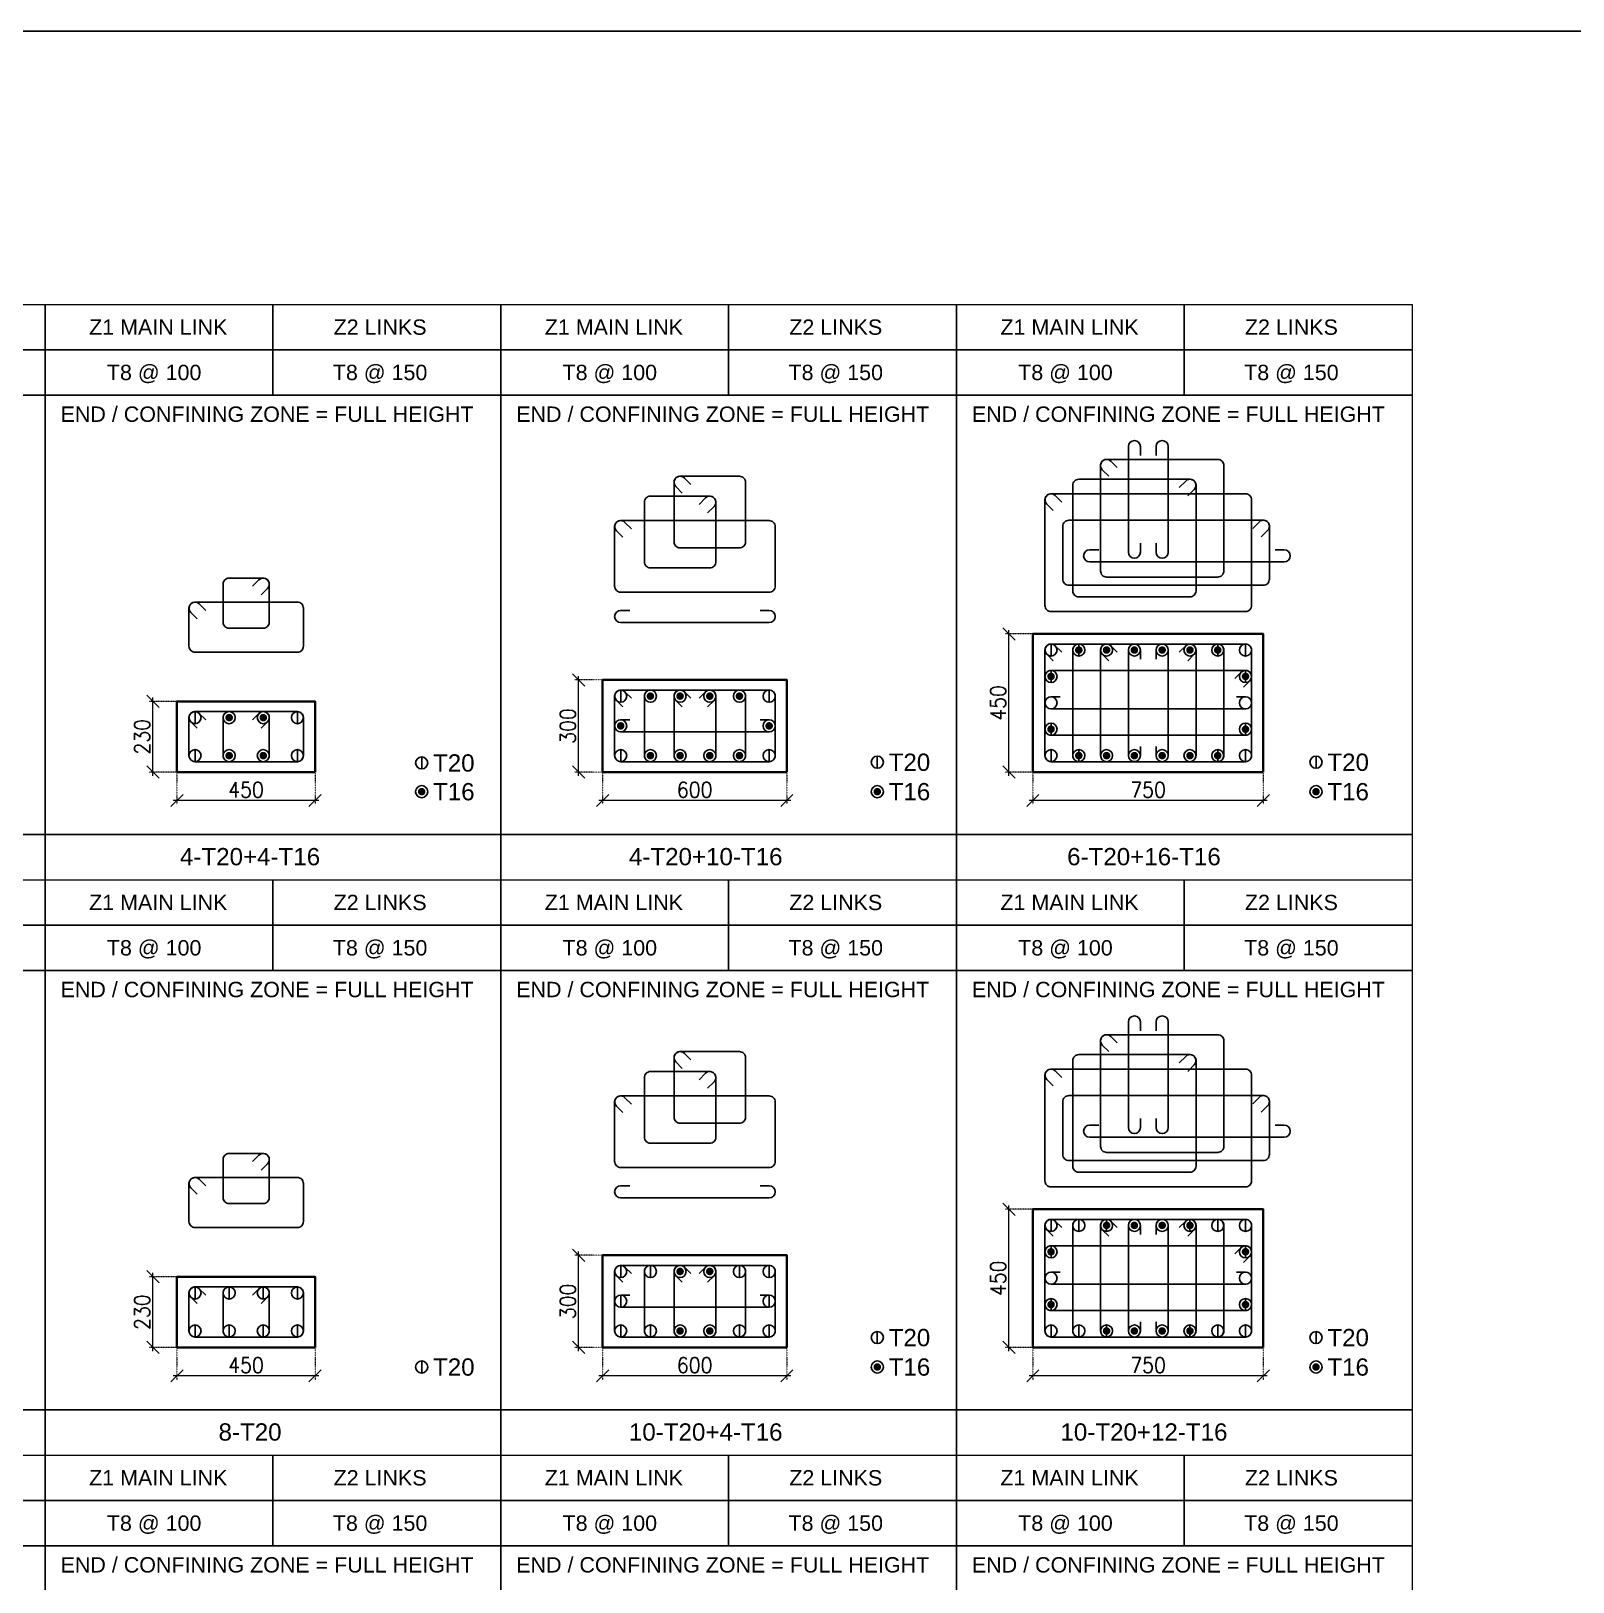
# Model space of a CAD drawing. Header units: millimetres. Extents: x 149548 to 2112824, y -1657616 to -1354760.
# Drawn here: x 2060988 to 2081065, y -1597710 to -1577511 of the extents above; entities that cross this region are included whole.
import ezdxf
from ezdxf.enums import TextEntityAlignment as Align

# ---------------------------------------------------------------- set-up
doc = ezdxf.new("R2010")
doc.units = ezdxf.units.MM
doc.header["$MEASUREMENT"] = 0
doc.header["$PDMODE"] = 98
doc.linetypes.add('DOT', pattern=[0.25, 0, -0.25])
for name, color, linetype in [('Columns', 90, 'Continuous'), ('s_hatch_25', 13, 'Continuous'), ('s_hatch_50', 43, 'Continuous'), ('s_rebar_link', 225, 'Continuous'), ('s_rebar_linkexp', 155, 'Continuous'), ('TEXT', 43, 'Continuous')]:
    doc.layers.add(name, color=color, linetype=linetype)
doc.layers.add('s-dm', color=171, linetype='Continuous', lineweight=15)
doc.layers.add('s_text', color=20, linetype='Continuous', lineweight=9)
doc.styles.add('ARIAL', font='arial.ttf')
doc.styles.add('RS', font='romans.shx', dxfattribs={"width": 0.9})
doc.dimstyles.new('Maheboob', dxfattribs={"dimtxt": 100, "dimasz": 100, "dimexe": 0, "dimexo": 0, "dimgap": 50, "dimtad": 1, "dimdec": 0, "dimdsep": 46, "dimtxsty": 'RS', "dimblk": 'ME', "dimcen": 225, "dimdle": 25, "dimclrd": 256, "dimclre": 256, "dimclrt": 7, "dimadec": 1, "dimazin": 1, "dimtfac": 1, "dimtdec": 0, "dimtmove": 0, "dimatfit": 0, "dimldrblk": 'ME', "dimfxl": 1, "dimlwd": -1, "dimlwe": -1, "dimarcsym": 0})

# ---------------------------------------------------------------- blocks, each defined once
blk = doc.blocks.new('_Oblique')
at = {"color": 0, "linetype": 'ByBlock', "lineweight": -2}
blk.add_line((-0.5, -0.5), (0.5, 0.5), dxfattribs=at)
blk = doc.blocks.new('*D1205')
at = {"layer": 'Defpoints', "color": 0}
for p in [(2062575, -1593735), (2062887, -1593735), (2062887, -1594655)]:
    blk.add_point(p, dxfattribs=at)
at = {"layer": 's-dm'}
blk.add_line((2062575, -1594705), (2062575, -1593685), dxfattribs=at)
at = {"layer": 's-dm', "linetype": 'DOT'}
for p, q in [((2062887, -1593735), (2062525, -1593735)), ((2062887, -1594655), (2062525, -1594655))]:
    blk.add_line(p, q, dxfattribs=at)
at = {"layer": 's-dm', "xscale": 160, "yscale": 160, "zscale": 160}
for p, rotation in [((2062575, -1593735), 90), ((2062575, -1594655), 270)]:
    blk.add_blockref('_Oblique', p, dxfattribs=dict(at, rotation=rotation))
at = {"layer": 's-dm', "color": 7, "insert": (2062435, -1594195), "char_height": 200, "attachment_point": 5, "rotation": 90, "style": 'RS'}
blk.add_mtext('230', dxfattribs=at)
blk = doc.blocks.new('ME')
at = {"layer": 's-dm', "color": 2, "ltscale": 50}
for p, q in [((0, -1.04), (0, 1.04)), ((-1.04, 0), (1.04, 0))]:
    blk.add_line(p, q, dxfattribs=at)
blk.add_lwpolyline([(0.74, 0.74), (-0.74, -0.74)], dxfattribs=at)
blk = doc.blocks.new('*D1206')
at = {"layer": 'Defpoints', "color": 0}
for p in [(2062887, -1594655), (2064687, -1594655), (2062887, -1595025)]:
    blk.add_point(p, dxfattribs=at)
at = {"layer": 's-dm', "linetype": 'DOT'}
for p, q in [((2062887, -1594655), (2062887, -1595075)), ((2064687, -1594655), (2064687, -1595075))]:
    blk.add_line(p, q, dxfattribs=at)
at = {"layer": 's-dm'}
blk.add_line((2064737, -1595025), (2062837, -1595025), dxfattribs=at)
at = {"layer": 's-dm', "xscale": 160, "yscale": 160, "zscale": 160, "rotation": 180}
blk.add_blockref('_Oblique', (2062887, -1595025), dxfattribs=at)
at = {"layer": 's-dm', "xscale": 160, "yscale": 160, "zscale": 160}
blk.add_blockref('_Oblique', (2064687, -1595025), dxfattribs=at)
at = {"layer": 's-dm', "color": 7, "insert": (2063787, -1594885), "char_height": 200, "attachment_point": 5, "style": 'RS'}
blk.add_mtext('450', dxfattribs=at)
blk = doc.blocks.new('*D1207')
at = {"layer": 'Defpoints', "color": 0}
for p in [(2068118, -1593455), (2068429, -1593455), (2068429, -1594655)]:
    blk.add_point(p, dxfattribs=at)
at = {"layer": 's-dm', "linetype": 'DOT'}
for p, q in [((2068429, -1593455), (2068068, -1593455)), ((2068429, -1594655), (2068068, -1594655))]:
    blk.add_line(p, q, dxfattribs=at)
at = {"layer": 's-dm'}
blk.add_line((2068118, -1594705), (2068118, -1593405), dxfattribs=at)
at = {"layer": 's-dm', "xscale": 160, "yscale": 160, "zscale": 160}
for p, rotation in [((2068118, -1593455), 90), ((2068118, -1594655), 270)]:
    blk.add_blockref('_Oblique', p, dxfattribs=dict(at, rotation=rotation))
at = {"layer": 's-dm', "color": 7, "insert": (2067978, -1594055), "char_height": 200, "attachment_point": 5, "rotation": 90, "style": 'RS'}
blk.add_mtext('300', dxfattribs=at)
blk = doc.blocks.new('*D1208')
at = {"layer": 'Defpoints', "color": 0}
for p in [(2068429, -1594655), (2070829, -1594655), (2068429, -1595025)]:
    blk.add_point(p, dxfattribs=at)
at = {"layer": 's-dm', "linetype": 'DOT'}
for p, q in [((2068429, -1594655), (2068429, -1595075)), ((2070829, -1594655), (2070829, -1595075))]:
    blk.add_line(p, q, dxfattribs=at)
at = {"layer": 's-dm'}
blk.add_line((2070879, -1595025), (2068379, -1595025), dxfattribs=at)
at = {"layer": 's-dm', "xscale": 160, "yscale": 160, "zscale": 160, "rotation": 180}
blk.add_blockref('_Oblique', (2068429, -1595025), dxfattribs=at)
at = {"layer": 's-dm', "xscale": 160, "yscale": 160, "zscale": 160}
blk.add_blockref('_Oblique', (2070829, -1595025), dxfattribs=at)
at = {"layer": 's-dm', "color": 7, "insert": (2069629, -1594885), "char_height": 200, "attachment_point": 5, "style": 'RS'}
blk.add_mtext('600', dxfattribs=at)
blk = doc.blocks.new('*D1217')
at = {"layer": 'Defpoints', "color": 0}
for p in [(2062575, -1586242), (2062887, -1586242), (2062887, -1587162)]:
    blk.add_point(p, dxfattribs=at)
at = {"layer": 's-dm'}
blk.add_line((2062575, -1587212), (2062575, -1586192), dxfattribs=at)
at = {"layer": 's-dm', "linetype": 'DOT'}
for p, q in [((2062887, -1586242), (2062525, -1586242)), ((2062887, -1587162), (2062525, -1587162))]:
    blk.add_line(p, q, dxfattribs=at)
at = {"layer": 's-dm', "xscale": 160, "yscale": 160, "zscale": 160}
for p, rotation in [((2062575, -1586242), 90), ((2062575, -1587162), 270)]:
    blk.add_blockref('_Oblique', p, dxfattribs=dict(at, rotation=rotation))
at = {"layer": 's-dm', "color": 7, "insert": (2062435, -1586702), "char_height": 200, "attachment_point": 5, "rotation": 90, "style": 'RS'}
blk.add_mtext('230', dxfattribs=at)
blk = doc.blocks.new('*D1218')
at = {"layer": 'Defpoints', "color": 0}
for p in [(2062887, -1587162), (2064687, -1587162), (2062887, -1587532)]:
    blk.add_point(p, dxfattribs=at)
at = {"layer": 's-dm', "linetype": 'DOT'}
for p, q in [((2062887, -1587162), (2062887, -1587582)), ((2064687, -1587162), (2064687, -1587582))]:
    blk.add_line(p, q, dxfattribs=at)
at = {"layer": 's-dm'}
blk.add_line((2064737, -1587532), (2062837, -1587532), dxfattribs=at)
at = {"layer": 's-dm', "xscale": 160, "yscale": 160, "zscale": 160, "rotation": 180}
blk.add_blockref('_Oblique', (2062887, -1587532), dxfattribs=at)
at = {"layer": 's-dm', "xscale": 160, "yscale": 160, "zscale": 160}
blk.add_blockref('_Oblique', (2064687, -1587532), dxfattribs=at)
at = {"layer": 's-dm', "color": 7, "insert": (2063787, -1587392), "char_height": 200, "attachment_point": 5, "style": 'RS'}
blk.add_mtext('450', dxfattribs=at)
blk = doc.blocks.new('*D1060')
at = {"layer": 'Defpoints', "color": 0}
for p in [(2068118, -1585962), (2068429, -1585962), (2068429, -1587162)]:
    blk.add_point(p, dxfattribs=at)
at = {"layer": 's-dm', "linetype": 'DOT'}
for p, q in [((2068429, -1585962), (2068068, -1585962)), ((2068429, -1587162), (2068068, -1587162))]:
    blk.add_line(p, q, dxfattribs=at)
at = {"layer": 's-dm'}
blk.add_line((2068118, -1587212), (2068118, -1585912), dxfattribs=at)
at = {"layer": 's-dm', "xscale": 160, "yscale": 160, "zscale": 160}
for p, rotation in [((2068118, -1585962), 90), ((2068118, -1587162), 270)]:
    blk.add_blockref('_Oblique', p, dxfattribs=dict(at, rotation=rotation))
at = {"layer": 's-dm', "color": 7, "insert": (2067978, -1586562), "char_height": 200, "attachment_point": 5, "rotation": 90, "style": 'RS'}
blk.add_mtext('300', dxfattribs=at)
blk = doc.blocks.new('*D1061')
at = {"layer": 'Defpoints', "color": 0}
for p in [(2068429, -1587162), (2070829, -1587162), (2068429, -1587532)]:
    blk.add_point(p, dxfattribs=at)
at = {"layer": 's-dm', "linetype": 'DOT'}
for p, q in [((2068429, -1587162), (2068429, -1587582)), ((2070829, -1587162), (2070829, -1587582))]:
    blk.add_line(p, q, dxfattribs=at)
at = {"layer": 's-dm'}
blk.add_line((2070879, -1587532), (2068379, -1587532), dxfattribs=at)
at = {"layer": 's-dm', "xscale": 160, "yscale": 160, "zscale": 160, "rotation": 180}
blk.add_blockref('_Oblique', (2068429, -1587532), dxfattribs=at)
at = {"layer": 's-dm', "xscale": 160, "yscale": 160, "zscale": 160}
blk.add_blockref('_Oblique', (2070829, -1587532), dxfattribs=at)
at = {"layer": 's-dm', "color": 7, "insert": (2069629, -1587392), "char_height": 200, "attachment_point": 5, "style": 'RS'}
blk.add_mtext('600', dxfattribs=at)
blk = doc.blocks.new('*D1062')
at = {"layer": 'Defpoints', "color": 0}
for p in [(2073720, -1592855), (2074032, -1592855), (2074032, -1594655)]:
    blk.add_point(p, dxfattribs=at)
at = {"layer": 's-dm', "linetype": 'DOT'}
for p, q in [((2074032, -1592855), (2073670, -1592855)), ((2074032, -1594655), (2073670, -1594655))]:
    blk.add_line(p, q, dxfattribs=at)
at = {"layer": 's-dm'}
blk.add_line((2073720, -1594705), (2073720, -1592805), dxfattribs=at)
at = {"layer": 's-dm', "xscale": 160, "yscale": 160, "zscale": 160}
for p, rotation in [((2073720, -1592855), 90), ((2073720, -1594655), 270)]:
    blk.add_blockref('_Oblique', p, dxfattribs=dict(at, rotation=rotation))
at = {"layer": 's-dm', "color": 7, "insert": (2073580, -1593755), "char_height": 200, "attachment_point": 5, "rotation": 90, "style": 'RS'}
blk.add_mtext('450', dxfattribs=at)
blk = doc.blocks.new('*D1063')
at = {"layer": 'Defpoints', "color": 0}
for p in [(2074032, -1594655), (2077032, -1594655), (2074032, -1595025)]:
    blk.add_point(p, dxfattribs=at)
at = {"layer": 's-dm', "linetype": 'DOT'}
for p, q in [((2074032, -1594655), (2074032, -1595075)), ((2077032, -1594655), (2077032, -1595075))]:
    blk.add_line(p, q, dxfattribs=at)
at = {"layer": 's-dm'}
blk.add_line((2077082, -1595025), (2073982, -1595025), dxfattribs=at)
at = {"layer": 's-dm', "xscale": 160, "yscale": 160, "zscale": 160, "rotation": 180}
blk.add_blockref('_Oblique', (2074032, -1595025), dxfattribs=at)
at = {"layer": 's-dm', "xscale": 160, "yscale": 160, "zscale": 160}
blk.add_blockref('_Oblique', (2077032, -1595025), dxfattribs=at)
at = {"layer": 's-dm', "color": 7, "insert": (2075532, -1594885), "char_height": 200, "attachment_point": 5, "style": 'RS'}
blk.add_mtext('750', dxfattribs=at)
blk = doc.blocks.new('*D1064')
at = {"layer": 'Defpoints', "color": 0}
for p in [(2073720, -1585362), (2074032, -1585362), (2074032, -1587162)]:
    blk.add_point(p, dxfattribs=at)
at = {"layer": 's-dm', "linetype": 'DOT'}
for p, q in [((2074032, -1585362), (2073670, -1585362)), ((2074032, -1587162), (2073670, -1587162))]:
    blk.add_line(p, q, dxfattribs=at)
at = {"layer": 's-dm'}
blk.add_line((2073720, -1587212), (2073720, -1585312), dxfattribs=at)
at = {"layer": 's-dm', "xscale": 160, "yscale": 160, "zscale": 160}
for p, rotation in [((2073720, -1585362), 90), ((2073720, -1587162), 270)]:
    blk.add_blockref('_Oblique', p, dxfattribs=dict(at, rotation=rotation))
at = {"layer": 's-dm', "color": 7, "insert": (2073580, -1586262), "char_height": 200, "attachment_point": 5, "rotation": 90, "style": 'RS'}
blk.add_mtext('450', dxfattribs=at)
blk = doc.blocks.new('*D1065')
at = {"layer": 'Defpoints', "color": 0}
for p in [(2074032, -1587162), (2077032, -1587162), (2074032, -1587532)]:
    blk.add_point(p, dxfattribs=at)
at = {"layer": 's-dm', "linetype": 'DOT'}
for p, q in [((2074032, -1587162), (2074032, -1587582)), ((2077032, -1587162), (2077032, -1587582))]:
    blk.add_line(p, q, dxfattribs=at)
at = {"layer": 's-dm'}
blk.add_line((2077082, -1587532), (2073982, -1587532), dxfattribs=at)
at = {"layer": 's-dm', "xscale": 160, "yscale": 160, "zscale": 160, "rotation": 180}
blk.add_blockref('_Oblique', (2074032, -1587532), dxfattribs=at)
at = {"layer": 's-dm', "xscale": 160, "yscale": 160, "zscale": 160}
blk.add_blockref('_Oblique', (2077032, -1587532), dxfattribs=at)
at = {"layer": 's-dm', "color": 7, "insert": (2075532, -1587392), "char_height": 200, "attachment_point": 5, "style": 'RS'}
blk.add_mtext('750', dxfattribs=at)

msp = doc.modelspace()

# ---------------------------------------------------------------- linework, layer by layer
at = {"lineweight": -3}
msp.add_lwpolyline([(2112824, -1657616.5), (1991050.7, -1657616.5), (1991050.7, -1577510.7), (2112824, -1577510.7)], close=True, dxfattribs=at)
at = {"layer": 'Columns', "lineweight": 40}
for points in [[(2077032.4, -1587162), (2077032.4, -1585362), (2074032.4, -1585362), (2074032.4, -1587162)], [(2070829.4, -1587162.1), (2070829.4, -1585962.1), (2068429.4, -1585962.1), (2068429.4, -1587162.1)], [(2064687, -1587162.1), (2064687, -1586242.1), (2062887, -1586242.1), (2062887, -1587162.1)], [(2077032.4, -1594655), (2077032.4, -1592855), (2074032.4, -1592855), (2074032.4, -1594655)], [(2070829.5, -1594655), (2070829.5, -1593455), (2068429.5, -1593455), (2068429.5, -1594655)], [(2064687, -1594655.1), (2064687, -1593735.1), (2062887, -1593735.1), (2062887, -1594655.1)]]:
    msp.add_lwpolyline(points, close=True, dxfattribs=at)
at = {"layer": 's_hatch_25'}
for p, q in [((2061171.3, -1581071.8), (2061171.3, -1604345.9)), ((2067104.2, -1581071.8), (2067104.2, -1604345.9)), ((2073037.1, -1581071.8), (2073037.1, -1604345.9))]:
    msp.add_line(p, q, dxfattribs=at)
at = {"layer": 's_hatch_50'}
for p, q in [((2049305.4, -1587974.5), (2078970, -1587974.5)), ((2061157.2, -1587974.6), (2078970, -1587974.5)), ((2049305.4, -1595467.5), (2078970, -1595467.5)), ((2061157.2, -1595467.5), (2078970, -1595467.5))]:
    msp.add_line(p, q, dxfattribs=at)
at = {"layer": 's_rebar_link'}
for p, q in [((2074268.6, -1585651.4), (2074268.6, -1585493.9)), ((2074630.4, -1585651.4), (2074630.4, -1585493.9)), ((2076439.4, -1585651.4), (2076439.4, -1585493.9)), ((2076801.3, -1585651.4), (2076801.3, -1585493.9)), ((2074268.6, -1585995.1), (2074268.6, -1585837.6)), ((2076801.3, -1585995.1), (2076801.3, -1585837.6)), ((2068665.6, -1586251.4), (2068665.6, -1586093.9)), ((2070598.3, -1586251.4), (2070598.3, -1586093.9)), ((2063123.2, -1586531.4), (2063123.2, -1586373.9)), ((2064455.9, -1586531.4), (2064455.9, -1586373.9)), ((2074268.6, -1586682.6), (2074268.6, -1586525.1)), ((2076801.3, -1586682.6), (2076801.3, -1586525.1)), ((2063123.2, -1587026.4), (2063123.2, -1586868.9)), ((2064455.9, -1587026.4), (2064455.9, -1586868.9)), ((2066074.1, -1587121.7), (2066074.1, -1586964.2)), ((2068665.6, -1587026.3), (2068665.6, -1586868.9)), ((2070598.3, -1587026.3), (2070598.3, -1586868.9)), ((2072007, -1587112.2), (2072007, -1586954.8)), ((2074268.6, -1587026.3), (2074268.6, -1586868.8)), ((2074630.4, -1587026.3), (2074630.4, -1586868.8)), ((2076439.4, -1587026.3), (2076439.4, -1586868.8)), ((2076801.3, -1587026.3), (2076801.3, -1586868.8)), ((2077719, -1587112.2), (2077719, -1586954.8)), ((2074268.6, -1593144.3), (2074268.6, -1592986.9)), ((2074630.4, -1593144.3), (2074630.4, -1592986.9)), ((2074992.2, -1593144.3), (2074992.2, -1592986.9)), ((2076077.6, -1593144.3), (2076077.6, -1592986.9)), ((2076439.5, -1593144.3), (2076439.5, -1592986.9)), ((2076801.3, -1593144.3), (2076801.3, -1592986.9)), ((2074268.6, -1593488.1), (2074268.6, -1593330.6)), ((2076801.3, -1593488.1), (2076801.3, -1593330.6)), ((2068665.7, -1593744.3), (2068665.7, -1593586.9)), ((2069052.2, -1593744.3), (2069052.2, -1593586.9)), ((2070211.8, -1593744.3), (2070211.8, -1593586.9)), ((2070598.4, -1593744.3), (2070598.4, -1593586.9)), ((2063123.2, -1594024.4), (2063123.2, -1593866.9)), ((2063567.5, -1594024.4), (2063567.5, -1593866.9)), ((2064011.7, -1594024.4), (2064011.7, -1593866.9)), ((2064455.9, -1594024.4), (2064455.9, -1593866.9)), ((2068665.7, -1594131.8), (2068665.7, -1593974.4)), ((2070598.4, -1594131.8), (2070598.4, -1593974.4)), ((2074268.6, -1594175.5), (2074268.6, -1594018.1)), ((2076801.3, -1594175.5), (2076801.3, -1594018.1)), ((2063123.2, -1594519.3), (2063123.2, -1594361.9)), ((2063567.5, -1594519.3), (2063567.5, -1594361.9)), ((2064011.7, -1594519.3), (2064011.7, -1594361.9)), ((2064455.9, -1594519.3), (2064455.9, -1594361.9)), ((2068665.7, -1594519.3), (2068665.7, -1594361.8)), ((2069052.2, -1594519.3), (2069052.2, -1594361.8)), ((2070211.8, -1594519.3), (2070211.8, -1594361.8)), ((2070598.4, -1594519.3), (2070598.4, -1594361.8)), ((2072007, -1594605.2), (2072007, -1594447.7)), ((2074268.6, -1594519.3), (2074268.6, -1594361.8)), ((2074630.4, -1594519.3), (2074630.4, -1594361.8)), ((2074992.2, -1594519.3), (2074992.2, -1594361.8)), ((2076077.6, -1594519.3), (2076077.6, -1594361.8)), ((2076439.5, -1594519.3), (2076439.5, -1594361.8)), ((2076801.3, -1594519.3), (2076801.3, -1594361.8)), ((2077719, -1594605.2), (2077719, -1594447.7)), ((2066074.1, -1594988.7), (2066074.1, -1594831.2))]:
    msp.add_line(p, q, dxfattribs=at)
for points in [[(2074296.4, -1585711.8), (2074212.9, -1585628.3, -0.668178), (2074268.6, -1585493.9), (2076801.3, -1585493.9, -0.4142136), (2076880, -1585572.6), (2076880, -1586947.6, -0.4142136), (2076801.3, -1587026.3), (2074268.6, -1587026.3, -0.4142136), (2074189.8, -1586947.6), (2074189.8, -1585572.6, -0.6681793), (2074324.2, -1585517), (2074407.7, -1585600.5)], [(2076049.8, -1585711.8), (2076133.3, -1585628.3, 0.668178), (2076077.6, -1585493.9), (2074630.4, -1585493.9, 0.4142136), (2074551.6, -1585572.6), (2074551.6, -1586947.6, 0.4142136), (2074630.4, -1587026.3), (2076077.6, -1587026.3, 0.4142136), (2076156.4, -1586947.6), (2076156.4, -1585572.6, 0.6681793), (2076022, -1585517), (2075938.5, -1585600.5)], [(2075020, -1585711.8), (2074936.5, -1585628.3, -0.668178), (2074992.2, -1585493.9), (2076439.4, -1585493.9, -0.4142136), (2076518.2, -1585572.6), (2076518.2, -1586947.6, -0.4142136), (2076439.4, -1587026.3), (2074992.2, -1587026.3, -0.4142136), (2074913.5, -1586947.6), (2074913.5, -1585572.6, -0.6681793), (2075047.9, -1585517), (2075131.4, -1585600.5)], [(2075432.7, -1586829.4), (2075432.7, -1586947.5, -1), (2075275.3, -1586947.5), (2075275.3, -1585572.6, -1), (2075432.7, -1585572.6), (2075432.7, -1585690.7)], [(2075637.1, -1586829.5), (2075637.1, -1586947.6, 1), (2075794.5, -1586947.6), (2075794.5, -1585572.6, 1), (2075637.1, -1585572.6), (2075637.1, -1585690.7)], [(2076773.4, -1586055.5), (2076856.9, -1585972, 0.668178), (2076801.3, -1585837.6), (2074268.6, -1585837.6, 0.4142136), (2074189.8, -1585916.4), (2074189.8, -1586603.8, 0.4142136), (2074268.6, -1586682.6), (2076801.3, -1586682.6, 0.4142136), (2076880, -1586603.8), (2076880, -1585916.4, 0.6681793), (2076745.6, -1585860.7), (2076662.1, -1585944.2)], [(2068693.5, -1586311.8), (2068610, -1586228.3, -0.668178), (2068665.6, -1586093.9), (2070598.3, -1586093.9, -0.4142136), (2070677.1, -1586172.7), (2070677.1, -1586947.6, -0.4142136), (2070598.3, -1587026.3), (2068665.6, -1587026.3, -0.4142136), (2068586.9, -1586947.6), (2068586.9, -1586172.7, -0.6681793), (2068721.3, -1586117), (2068804.8, -1586200.5)], [(2069797.4, -1586311.8), (2069880.9, -1586228.3, 0.668178), (2069825.3, -1586093.9), (2069052.2, -1586093.9, 0.4142136), (2068973.4, -1586172.7), (2068973.4, -1586947.6, 0.4142136), (2069052.2, -1587026.3), (2069825.3, -1587026.3, 0.4142136), (2069904, -1586947.6), (2069904, -1586172.7, 0.6681793), (2069769.6, -1586117), (2069686.1, -1586200.5)], [(2069466.6, -1586311.8), (2069383.1, -1586228.3, -0.668178), (2069438.7, -1586093.9), (2070211.8, -1586093.9, -0.4142136), (2070290.5, -1586172.7), (2070290.5, -1586947.6, -0.4142136), (2070211.8, -1587026.3), (2069438.7, -1587026.3, -0.4142136), (2069360, -1586947.6), (2069360, -1586172.7, -0.6681793), (2069494.4, -1586117), (2069577.9, -1586200.5)], [(2076683.2, -1586181.4), (2076801.3, -1586181.4, -1), (2076801.3, -1586338.8), (2074268.6, -1586338.8, -1), (2074268.6, -1586181.4), (2074386.7, -1586181.4)], [(2063151.1, -1586591.8), (2063067.6, -1586508.3, -0.668178), (2063123.2, -1586373.9), (2064455.9, -1586373.9, -0.4142136), (2064534.7, -1586452.7), (2064534.7, -1586947.6, -0.4142136), (2064455.9, -1587026.4), (2063123.2, -1587026.4, -0.4142136), (2063044.5, -1586947.6), (2063044.5, -1586452.7, -0.6681793), (2063178.9, -1586397), (2063262.4, -1586480.5)], [(2063983.9, -1586591.8), (2064067.4, -1586508.3, 0.668178), (2064011.7, -1586373.9), (2063567.5, -1586373.9, 0.4142136), (2063488.7, -1586452.7), (2063488.7, -1586947.6, 0.4142136), (2063567.5, -1587026.4), (2064011.7, -1587026.4, 0.4142136), (2064090.4, -1586947.6), (2064090.4, -1586452.7, 0.6681793), (2063956, -1586397), (2063872.5, -1586480.5)], [(2068783.7, -1586481.4), (2068665.6, -1586481.4, 1), (2068665.6, -1586638.9), (2070598.3, -1586638.9, 1), (2070598.3, -1586481.4), (2070480.2, -1586481.4)], [(2074296.4, -1593204.8), (2074212.9, -1593121.3, -0.668178), (2074268.6, -1592986.9), (2076801.3, -1592986.9, -0.4142136), (2076880, -1593065.6), (2076880, -1594440.5, -0.4142136), (2076801.3, -1594519.3), (2074268.6, -1594519.3, -0.4142136), (2074189.8, -1594440.5), (2074189.8, -1593065.6, -0.6681793), (2074324.2, -1593009.9), (2074407.7, -1593093.4)], [(2076049.8, -1593204.8), (2076133.3, -1593121.3, 0.668178), (2076077.6, -1592986.9), (2074630.4, -1592986.9, 0.4142136), (2074551.6, -1593065.6), (2074551.6, -1594440.5, 0.4142136), (2074630.4, -1594519.3), (2076077.6, -1594519.3, 0.4142136), (2076156.4, -1594440.5), (2076156.4, -1593065.6, 0.6681793), (2076022, -1593009.9), (2075938.5, -1593093.4)], [(2075020, -1593204.8), (2074936.5, -1593121.3, -0.668178), (2074992.2, -1592986.9), (2076439.5, -1592986.9, -0.4142136), (2076518.2, -1593065.6), (2076518.2, -1594440.5, -0.4142136), (2076439.5, -1594519.3), (2074992.2, -1594519.3, -0.4142136), (2074913.5, -1594440.5), (2074913.5, -1593065.6, -0.6681793), (2075047.9, -1593009.9), (2075131.4, -1593093.4)], [(2075432.7, -1594322.4), (2075432.7, -1594440.5, -1), (2075275.3, -1594440.5), (2075275.3, -1593065.6, -1), (2075432.7, -1593065.6), (2075432.7, -1593183.7)], [(2075637.1, -1594322.4), (2075637.1, -1594440.5, 1), (2075794.6, -1594440.5), (2075794.6, -1593065.6, 1), (2075637.1, -1593065.6), (2075637.1, -1593183.7)], [(2076773.4, -1593548.5), (2076856.9, -1593465, 0.668178), (2076801.3, -1593330.6), (2074268.6, -1593330.6, 0.4142136), (2074189.8, -1593409.3), (2074189.8, -1594096.8, 0.4142136), (2074268.6, -1594175.5), (2076801.3, -1594175.5, 0.4142136), (2076880, -1594096.8), (2076880, -1593409.3, 0.6681793), (2076745.6, -1593353.7), (2076662.1, -1593437.2)], [(2068693.5, -1593804.8), (2068610, -1593721.3, -0.668178), (2068665.7, -1593586.9), (2070598.4, -1593586.9, -0.4142136), (2070677.1, -1593665.6), (2070677.1, -1594440.6, -0.4142136), (2070598.4, -1594519.3), (2068665.7, -1594519.3, -0.4142136), (2068586.9, -1594440.6), (2068586.9, -1593665.6, -0.6681793), (2068721.3, -1593609.9), (2068804.8, -1593693.5)], [(2069797.4, -1593804.8), (2069880.9, -1593721.3, 0.668178), (2069825.3, -1593586.9), (2069052.2, -1593586.9, 0.4142136), (2068973.5, -1593665.6), (2068973.5, -1594440.6, 0.4142136), (2069052.2, -1594519.3), (2069825.3, -1594519.3, 0.4142136), (2069904, -1594440.6), (2069904, -1593665.6, 0.6681793), (2069769.6, -1593609.9), (2069686.1, -1593693.5)], [(2069466.6, -1593804.8), (2069383.1, -1593721.3, -0.668178), (2069438.7, -1593586.9), (2070211.8, -1593586.9, -0.4142136), (2070290.5, -1593665.6), (2070290.5, -1594440.6, -0.4142136), (2070211.8, -1594519.3), (2069438.7, -1594519.3, -0.4142136), (2069360, -1594440.6), (2069360, -1593665.6, -0.6681793), (2069494.4, -1593609.9), (2069577.9, -1593693.5)], [(2076683.2, -1593674.3), (2076801.3, -1593674.3, -1), (2076801.3, -1593831.8), (2074268.6, -1593831.8, -1), (2074268.6, -1593674.3), (2074386.7, -1593674.3)], [(2063151.1, -1594084.8), (2063067.6, -1594001.3, -0.668178), (2063123.2, -1593866.9), (2064455.9, -1593866.9, -0.4142136), (2064534.7, -1593945.6), (2064534.7, -1594440.6, -0.4142136), (2064455.9, -1594519.3), (2063123.2, -1594519.3, -0.4142136), (2063044.5, -1594440.6), (2063044.5, -1593945.6, -0.6681793), (2063178.9, -1593890), (2063262.4, -1593973.5)], [(2063983.9, -1594084.8), (2064067.4, -1594001.3, 0.668178), (2064011.7, -1593866.9), (2063567.5, -1593866.9, 0.4142136), (2063488.7, -1593945.6), (2063488.7, -1594440.6, 0.4142136), (2063567.5, -1594519.3), (2064011.7, -1594519.3, 0.4142136), (2064090.4, -1594440.6), (2064090.4, -1593945.6, 0.6681793), (2063956, -1593890), (2063872.5, -1593973.5)], [(2068783.8, -1593974.4), (2068665.7, -1593974.4, 1), (2068665.7, -1594131.8), (2070598.4, -1594131.8, 1), (2070598.4, -1593974.4), (2070480.3, -1593974.4)]]:
    msp.add_lwpolyline(points, format="xyb", dxfattribs=at)
for points in [[(2074655, -1585572.6, 49.2, 49.2, -1), (2074605.8, -1585572.6, 49.2, 49.2, -1)], [(2075016.8, -1585572.6, 49.2, 49.2, -1), (2074967.6, -1585572.6, 49.2, 49.2, -1)], [(2075378.6, -1585572.6, 49.2, 49.2, -1), (2075329.4, -1585572.6, 49.2, 49.2, -1)], [(2075740.4, -1585572.6, 49.2, 49.2, -1), (2075691.2, -1585572.6, 49.2, 49.2, -1)], [(2076102.2, -1585572.6, 49.2, 49.2, -1), (2076053, -1585572.6, 49.2, 49.2, -1)], [(2076464.1, -1585572.6, 49.2, 49.2, -1), (2076414.8, -1585572.6, 49.2, 49.2, -1)], [(2074293.2, -1585916.4, 49.2, 49.2, -1), (2074244, -1585916.4, 49.2, 49.2, -1)], [(2076825.9, -1585916.4, 49.2, 49.2, -1), (2076776.7, -1585916.4, 49.2, 49.2, -1)], [(2069076.8, -1586172.7, 49.2, 49.2, -1), (2069027.6, -1586172.7, 49.2, 49.2, -1)], [(2069463.3, -1586172.7, 49.2, 49.2, -1), (2069414.1, -1586172.7, 49.2, 49.2, -1)], [(2069849.9, -1586172.7, 49.2, 49.2, -1), (2069800.7, -1586172.7, 49.2, 49.2, -1)], [(2070236.4, -1586172.7, 49.2, 49.2, -1), (2070187.2, -1586172.7, 49.2, 49.2, -1)], [(2063592.1, -1586452.7, 49.2, 49.2, -1), (2063542.9, -1586452.7, 49.2, 49.2, -1)], [(2064036.3, -1586452.7, 49.2, 49.2, -1), (2063987.1, -1586452.7, 49.2, 49.2, -1)], [(2068690.2, -1586560.1, 49.2, 49.2, -1), (2068641, -1586560.1, 49.2, 49.2, -1)], [(2070622.9, -1586560.1, 49.2, 49.2, -1), (2070573.7, -1586560.1, 49.2, 49.2, -1)], [(2074293.2, -1586603.8, 49.2, 49.2, -1), (2074244, -1586603.8, 49.2, 49.2, -1)], [(2076825.9, -1586603.8, 49.2, 49.2, -1), (2076776.7, -1586603.8, 49.2, 49.2, -1)], [(2063592.1, -1586947.6, 49.2, 49.2, -1), (2063542.9, -1586947.6, 49.2, 49.2, -1)], [(2064036.3, -1586947.6, 49.2, 49.2, -1), (2063987.1, -1586947.6, 49.2, 49.2, -1)], [(2069076.8, -1586947.6, 49.2, 49.2, -1), (2069027.6, -1586947.6, 49.2, 49.2, -1)], [(2069463.3, -1586947.6, 49.2, 49.2, -1), (2069414.1, -1586947.6, 49.2, 49.2, -1)], [(2069849.9, -1586947.6, 49.2, 49.2, -1), (2069800.7, -1586947.6, 49.2, 49.2, -1)], [(2070236.4, -1586947.6, 49.2, 49.2, -1), (2070187.2, -1586947.6, 49.2, 49.2, -1)], [(2074655, -1586947.6, 49.2, 49.2, -1), (2074605.8, -1586947.6, 49.2, 49.2, -1)], [(2075016.8, -1586947.6, 49.2, 49.2, -1), (2074967.6, -1586947.6, 49.2, 49.2, -1)], [(2075378.6, -1586947.6, 49.2, 49.2, -1), (2075329.4, -1586947.6, 49.2, 49.2, -1)], [(2075740.4, -1586947.6, 49.2, 49.2, -1), (2075691.2, -1586947.6, 49.2, 49.2, -1)], [(2076102.2, -1586947.6, 49.2, 49.2, -1), (2076053, -1586947.6, 49.2, 49.2, -1)], [(2076464.1, -1586947.6, 49.2, 49.2, -1), (2076414.8, -1586947.6, 49.2, 49.2, -1)], [(2066098.7, -1587417, 49.2, 49.2, -1), (2066049.5, -1587417, 49.2, 49.2, -1)], [(2072031.6, -1587417, 49.2, 49.2, -1), (2071982.4, -1587417, 49.2, 49.2, -1)], [(2077743.6, -1587417, 49.2, 49.2, -1), (2077694.4, -1587417, 49.2, 49.2, -1)], [(2075016.8, -1593065.6, 49.2, 49.2, -1), (2074967.6, -1593065.6, 49.2, 49.2, -1)], [(2075378.6, -1593065.6, 49.2, 49.2, -1), (2075329.4, -1593065.6, 49.2, 49.2, -1)], [(2075740.4, -1593065.6, 49.2, 49.2, -1), (2075691.2, -1593065.6, 49.2, 49.2, -1)], [(2076102.2, -1593065.6, 49.2, 49.2, -1), (2076053, -1593065.6, 49.2, 49.2, -1)], [(2074293.2, -1593409.3, 49.2, 49.2, -1), (2074244, -1593409.3, 49.2, 49.2, -1)], [(2076825.9, -1593409.3, 49.2, 49.2, -1), (2076776.7, -1593409.3, 49.2, 49.2, -1)], [(2069463.3, -1593665.6, 49.2, 49.2, -1), (2069414.1, -1593665.6, 49.2, 49.2, -1)], [(2069849.9, -1593665.6, 49.2, 49.2, -1), (2069800.7, -1593665.6, 49.2, 49.2, -1)], [(2074293.2, -1594096.8, 49.2, 49.2, -1), (2074244, -1594096.8, 49.2, 49.2, -1)], [(2076825.9, -1594096.8, 49.2, 49.2, -1), (2076776.7, -1594096.8, 49.2, 49.2, -1)], [(2069463.3, -1594440.6, 49.2, 49.2, -1), (2069414.1, -1594440.6, 49.2, 49.2, -1)], [(2069849.9, -1594440.6, 49.2, 49.2, -1), (2069800.7, -1594440.6, 49.2, 49.2, -1)], [(2075016.8, -1594440.5, 49.2, 49.2, -1), (2074967.6, -1594440.5, 49.2, 49.2, -1)], [(2075378.6, -1594440.5, 49.2, 49.2, -1), (2075329.4, -1594440.5, 49.2, 49.2, -1)], [(2075740.4, -1594440.5, 49.2, 49.2, -1), (2075691.2, -1594440.5, 49.2, 49.2, -1)], [(2076102.2, -1594440.5, 49.2, 49.2, -1), (2076053, -1594440.5, 49.2, 49.2, -1)], [(2072031.6, -1594910, 49.2, 49.2, -1), (2071982.4, -1594910, 49.2, 49.2, -1)], [(2077743.6, -1594910, 49.2, 49.2, -1), (2077694.4, -1594910, 49.2, 49.2, -1)]]:
    msp.add_lwpolyline(points, format="xyseb", close=True, dxfattribs=at)
for centre in [(2074268.6, -1585572.6), (2074630.4, -1585572.6), (2074992.2, -1585572.6), (2075354, -1585572.6), (2075715.8, -1585572.6), (2076077.6, -1585572.6), (2076439.4, -1585572.6), (2076801.3, -1585572.6), (2074268.6, -1585916.4), (2076801.3, -1585916.4), (2068665.6, -1586172.7), (2069052.2, -1586172.7), (2069438.7, -1586172.7), (2069825.3, -1586172.7), (2070211.8, -1586172.7), (2070598.3, -1586172.7), (2074268.6, -1586260.1), (2076801.3, -1586260.1), (2063123.2, -1586452.7), (2063567.5, -1586452.7), (2064011.7, -1586452.7), (2064455.9, -1586452.7), (2068665.6, -1586560.1), (2070598.3, -1586560.1), (2074268.6, -1586603.8), (2076801.3, -1586603.8), (2063123.2, -1586947.6), (2063567.5, -1586947.6), (2064011.7, -1586947.6), (2064455.9, -1586947.6), (2066074.1, -1587043), (2068665.6, -1586947.6), (2069052.2, -1586947.6), (2069438.7, -1586947.6), (2069825.3, -1586947.6), (2070211.8, -1586947.6), (2070598.3, -1586947.6), (2072007, -1587033.5), (2074268.6, -1586947.6), (2074630.4, -1586947.6), (2074992.2, -1586947.6), (2075354, -1586947.6), (2075715.8, -1586947.6), (2076077.6, -1586947.6), (2076439.4, -1586947.6), (2076801.3, -1586947.6), (2077719, -1587033.5), (2066074.1, -1587417), (2072007, -1587417), (2077719, -1587417), (2074268.6, -1593065.6), (2074630.4, -1593065.6), (2074992.2, -1593065.6), (2075354, -1593065.6), (2075715.8, -1593065.6), (2076077.6, -1593065.6), (2076439.5, -1593065.6), (2076801.3, -1593065.6), (2074268.6, -1593409.3), (2076801.3, -1593409.3), (2068665.7, -1593665.6), (2069052.2, -1593665.6), (2069438.7, -1593665.6), (2069825.3, -1593665.6), (2070211.8, -1593665.6), (2070598.4, -1593665.6), (2074268.6, -1593753.1), (2076801.3, -1593753.1), (2063123.2, -1593945.6), (2063567.5, -1593945.6), (2064011.7, -1593945.6), (2064455.9, -1593945.6), (2068665.7, -1594053.1), (2070598.4, -1594053.1), (2074268.6, -1594096.8), (2076801.3, -1594096.8), (2063123.2, -1594440.6), (2063567.5, -1594440.6), (2064011.7, -1594440.6), (2064455.9, -1594440.6), (2068665.7, -1594440.6), (2069052.2, -1594440.6), (2069438.7, -1594440.6), (2069825.3, -1594440.6), (2070211.8, -1594440.6), (2070598.4, -1594440.6), (2072007, -1594526.5), (2074268.6, -1594440.5), (2074630.4, -1594440.5), (2074992.2, -1594440.5), (2075354, -1594440.5), (2075715.8, -1594440.5), (2076077.6, -1594440.5), (2076439.5, -1594440.5), (2076801.3, -1594440.5), (2077719, -1594526.5), (2066074.1, -1594910), (2072007, -1594910), (2077719, -1594910)]:
    msp.add_circle(centre, 78.7, dxfattribs=at)
at = {"layer": 's_rebar_linkexp'}
for points in [[(2075432.7, -1584179.4), (2075432.7, -1584297.5, -1), (2075275.3, -1584297.5), (2075275.3, -1582922.6, -1), (2075432.7, -1582922.6), (2075432.7, -1583040.7)], [(2075637.1, -1584179.5), (2075637.1, -1584297.6, 1), (2075794.5, -1584297.6), (2075794.5, -1582922.6, 1), (2075637.1, -1582922.6), (2075637.1, -1583040.7)], [(2075020, -1583307.3), (2074936.5, -1583223.8, -0.668178), (2074992.2, -1583089.4), (2076439.4, -1583089.4, -0.4142136), (2076518.2, -1583168.1), (2076518.2, -1584543.1, -0.4142136), (2076439.4, -1584621.8), (2074992.2, -1584621.8, -0.4142136), (2074913.5, -1584543.1), (2074913.5, -1583168.1, -0.6681793), (2075047.9, -1583112.5), (2075131.4, -1583196)], [(2069466.6, -1583527.3), (2069383.1, -1583443.8, -0.668178), (2069438.7, -1583309.4), (2070211.8, -1583309.4, -0.4142136), (2070290.5, -1583388.2), (2070290.5, -1584163.1, -0.4142136), (2070211.8, -1584241.9), (2069438.7, -1584241.9, -0.4142136), (2069360, -1584163.1), (2069360, -1583388.2, -0.6681793), (2069494.4, -1583332.5), (2069577.9, -1583416)], [(2076049.8, -1583566.3), (2076133.3, -1583482.8, 0.668178), (2076077.6, -1583348.4), (2074630.4, -1583348.4, 0.4142136), (2074551.6, -1583427.1), (2074551.6, -1584802.1, 0.4142136), (2074630.4, -1584880.8), (2076077.6, -1584880.8, 0.4142136), (2076156.4, -1584802.1), (2076156.4, -1583427.1, 0.6681793), (2076022, -1583371.5), (2075938.5, -1583455)], [(2069797.4, -1583786.8), (2069880.9, -1583703.3, 0.668178), (2069825.3, -1583568.9), (2069052.2, -1583568.9, 0.4142136), (2068973.4, -1583647.7), (2068973.4, -1584422.6, 0.4142136), (2069052.2, -1584501.4), (2069825.3, -1584501.4, 0.4142136), (2069904, -1584422.6), (2069904, -1583647.7, 0.6681793), (2069769.6, -1583592), (2069686.1, -1583675.5)], [(2074296.4, -1583756.3), (2074212.9, -1583672.8, -0.668178), (2074268.6, -1583538.4), (2076801.3, -1583538.4, -0.4142136), (2076880, -1583617.1), (2076880, -1584992.1, -0.4142136), (2076801.3, -1585070.8), (2074268.6, -1585070.8, -0.4142136), (2074189.8, -1584992.1), (2074189.8, -1583617.1, -0.6681793), (2074324.2, -1583561.5), (2074407.7, -1583645)], [(2068693.5, -1584104.3), (2068610, -1584020.8, -0.668178), (2068665.6, -1583886.4), (2070598.3, -1583886.4, -0.4142136), (2070677.1, -1583965.2), (2070677.1, -1584740.1, -0.4142136), (2070598.3, -1584818.9), (2068665.6, -1584818.9, -0.4142136), (2068586.9, -1584740.1), (2068586.9, -1583965.2, -0.6681793), (2068721.3, -1583909.5), (2068804.8, -1583993)], [(2077005.9, -1584100), (2077089.4, -1584016.5, 0.668178), (2077033.8, -1583882.1), (2074501.1, -1583882.1, 0.4142136), (2074422.3, -1583960.9), (2074422.3, -1584648.3, 0.4142136), (2074501.1, -1584727.1), (2077033.8, -1584727.1, 0.4142136), (2077112.5, -1584648.3), (2077112.5, -1583960.9, 0.6681793), (2076978.1, -1583905.2), (2076894.6, -1583988.7)], [(2077185.7, -1584267.4), (2077303.8, -1584267.4, -1), (2077303.8, -1584424.8), (2074771.1, -1584424.8, -1), (2074771.1, -1584267.4), (2074889.2, -1584267.4)], [(2063983.9, -1584853.8), (2064067.4, -1584770.3, 0.668178), (2064011.7, -1584635.9), (2063567.5, -1584635.9, 0.4142136), (2063488.7, -1584714.7), (2063488.7, -1585209.6, 0.4142136), (2063567.5, -1585288.4), (2064011.7, -1585288.4, 0.4142136), (2064090.4, -1585209.6), (2064090.4, -1584714.7, 0.6681793), (2063956, -1584659), (2063872.5, -1584742.5)], [(2063151.1, -1585167.3), (2063067.6, -1585083.8, -0.668178), (2063123.2, -1584949.4), (2064455.9, -1584949.4, -0.4142136), (2064534.7, -1585028.2), (2064534.7, -1585523.1, -0.4142136), (2064455.9, -1585601.9), (2063123.2, -1585601.9, -0.4142136), (2063044.5, -1585523.1), (2063044.5, -1585028.2, -0.6681793), (2063178.9, -1584972.5), (2063262.4, -1585056)], [(2068783.7, -1585056.9), (2068665.6, -1585056.9, 1), (2068665.6, -1585214.4), (2070598.3, -1585214.4, 1), (2070598.3, -1585056.9), (2070480.2, -1585056.9)], [(2075432.7, -1591672.4), (2075432.7, -1591790.5, -1), (2075275.3, -1591790.5), (2075275.3, -1590415.6, -1), (2075432.7, -1590415.6), (2075432.7, -1590533.7)], [(2075637.1, -1591672.4), (2075637.1, -1591790.5, 1), (2075794.6, -1591790.5), (2075794.6, -1590415.6, 1), (2075637.1, -1590415.6), (2075637.1, -1590533.7)], [(2075020, -1590800.3), (2074936.5, -1590716.8, -0.668178), (2074992.2, -1590582.4), (2076439.5, -1590582.4, -0.4142136), (2076518.2, -1590661.1), (2076518.2, -1592036, -0.4142136), (2076439.5, -1592114.8), (2074992.2, -1592114.8, -0.4142136), (2074913.5, -1592036), (2074913.5, -1590661.1, -0.6681793), (2075047.9, -1590605.4), (2075131.4, -1590688.9)], [(2069466.6, -1591020.3), (2069383.1, -1590936.8, -0.668178), (2069438.7, -1590802.4), (2070211.8, -1590802.4, -0.4142136), (2070290.5, -1590881.1), (2070290.5, -1591656.1, -0.4142136), (2070211.8, -1591734.8), (2069438.7, -1591734.8, -0.4142136), (2069360, -1591656.1), (2069360, -1590881.1, -0.6681793), (2069494.4, -1590825.5), (2069577.9, -1590909)], [(2076049.8, -1591059.3), (2076133.3, -1590975.8, 0.668178), (2076077.6, -1590841.4), (2074630.4, -1590841.4, 0.4142136), (2074551.6, -1590920.1), (2074551.6, -1592295, 0.4142136), (2074630.4, -1592373.8), (2076077.6, -1592373.8, 0.4142136), (2076156.4, -1592295), (2076156.4, -1590920.1, 0.6681793), (2076022, -1590864.4), (2075938.5, -1590947.9)], [(2069797.4, -1591279.8), (2069880.9, -1591196.3, 0.668178), (2069825.3, -1591061.9), (2069052.2, -1591061.9, 0.4142136), (2068973.5, -1591140.6), (2068973.5, -1591915.6, 0.4142136), (2069052.2, -1591994.3), (2069825.3, -1591994.3, 0.4142136), (2069904, -1591915.6), (2069904, -1591140.6, 0.6681793), (2069769.6, -1591085), (2069686.1, -1591168.5)], [(2074296.4, -1591249.3), (2074212.9, -1591165.8, -0.668178), (2074268.6, -1591031.4), (2076801.3, -1591031.4, -0.4142136), (2076880, -1591110.1), (2076880, -1592485, -0.4142136), (2076801.3, -1592563.8), (2074268.6, -1592563.8, -0.4142136), (2074189.8, -1592485), (2074189.8, -1591110.1, -0.6681793), (2074324.2, -1591054.4), (2074407.7, -1591137.9)], [(2068693.5, -1591597.3), (2068610, -1591513.8, -0.668178), (2068665.7, -1591379.4), (2070598.4, -1591379.4, -0.4142136), (2070677.1, -1591458.1), (2070677.1, -1592233.1, -0.4142136), (2070598.4, -1592311.8), (2068665.7, -1592311.8, -0.4142136), (2068586.9, -1592233.1), (2068586.9, -1591458.1, -0.6681793), (2068721.3, -1591402.5), (2068804.8, -1591486)], [(2077005.9, -1591593), (2077089.4, -1591509.5, 0.668178), (2077033.8, -1591375.1), (2074501.1, -1591375.1, 0.4142136), (2074422.3, -1591453.8), (2074422.3, -1592141.3, 0.4142136), (2074501.1, -1592220), (2077033.8, -1592220, 0.4142136), (2077112.5, -1592141.3), (2077112.5, -1591453.8, 0.6681793), (2076978.1, -1591398.2), (2076894.6, -1591481.7)], [(2077185.7, -1591760.3), (2077303.8, -1591760.3, -1), (2077303.8, -1591917.8), (2074771.1, -1591917.8, -1), (2074771.1, -1591760.3), (2074889.2, -1591760.3)], [(2063983.9, -1592346.8), (2064067.4, -1592263.3, 0.668178), (2064011.7, -1592128.9), (2063567.5, -1592128.9, 0.4142136), (2063488.7, -1592207.6), (2063488.7, -1592702.6, 0.4142136), (2063567.5, -1592781.3), (2064011.7, -1592781.3, 0.4142136), (2064090.4, -1592702.6), (2064090.4, -1592207.6, 0.6681793), (2063956, -1592152), (2063872.5, -1592235.5)], [(2063151.1, -1592660.3), (2063067.6, -1592576.8, -0.668178), (2063123.2, -1592442.4), (2064455.9, -1592442.4, -0.4142136), (2064534.7, -1592521.1), (2064534.7, -1593016.1, -0.4142136), (2064455.9, -1593094.8), (2063123.2, -1593094.8, -0.4142136), (2063044.5, -1593016.1), (2063044.5, -1592521.1, -0.6681793), (2063178.9, -1592465.5), (2063262.4, -1592549)], [(2068783.8, -1592549.9), (2068665.7, -1592549.9, 1), (2068665.7, -1592707.3), (2070598.4, -1592707.3, 1), (2070598.4, -1592549.9), (2070480.3, -1592549.9)]]:
    msp.add_lwpolyline(points, format="xyb", dxfattribs=at)
at = {"layer": 's_text'}
for p, q in [((1997843.4, -1581071.8), (2078970, -1581071.8)), ((2069441.9, -1581071.8), (2078970, -1581071.8)), ((2078970, -1581071.8), (2078970, -1604345.9)), ((1997843.4, -1588564.8), (2078970, -1588564.8)), ((2069441.9, -1588564.8), (2078970, -1588564.8)), ((1997843.4, -1596057.7), (2078970, -1596057.7)), ((2069441.9, -1596057.7), (2078970, -1596057.7))]:
    msp.add_line(p, q, dxfattribs=at)
at = {"layer": 'TEXT', "color": 7}
for p, q in [((2064137.7, -1581071.8), (2064137.7, -1582252.8)), ((2070070.6, -1581071.8), (2070070.6, -1582252.8)), ((2076003.5, -1581071.8), (2076003.5, -1582252.8)), ((2049305.4, -1581662.5), (2078970, -1581662.5)), ((2061157.2, -1581662.5), (2078970, -1581662.4)), ((2049305.4, -1582252.9), (2078970, -1582252.9)), ((2061157.2, -1582252.9), (2078970, -1582252.8)), ((2064137.7, -1588564.8), (2064137.7, -1589745.7)), ((2070070.6, -1588564.8), (2070070.6, -1589745.7)), ((2076003.6, -1588564.8), (2076003.6, -1589745.7)), ((2049305.4, -1589155.4), (2078970, -1589155.4)), ((2061157.2, -1589155.4), (2078970, -1589155.4)), ((2049305.4, -1589745.8), (2078970, -1589745.8)), ((2061157.2, -1589745.8), (2078970, -1589745.8)), ((2064137.7, -1596057.7), (2064137.7, -1597238.7)), ((2070070.6, -1596057.7), (2070070.6, -1597238.7)), ((2076003.6, -1596057.7), (2076003.6, -1597238.7)), ((2001228.1, -1596648.4), (2078970, -1596648.3)), ((2061157.2, -1596648.4), (2078970, -1596648.3)), ((2001228.1, -1597238.8), (2078970, -1597238.7)), ((2061157.2, -1597238.8), (2078970, -1597238.7))]:
    msp.add_line(p, q, dxfattribs=at)

# ---------------------------------------------------------------- texts
at = {"layer": 'TEXT', "color": 7, "style": 'ARIAL'}
for s, height, p in [('Z1 MAIN LINK', 200, (2062644, -1581366.9)), ('Z2 LINKS', 200, (2065532.5, -1581366.9)), ('Z1 MAIN LINK', 200, (2068576.9, -1581366.9)), ('Z2 LINKS', 200, (2071465.4, -1581366.9)), ('Z1 MAIN LINK', 200, (2074509.8, -1581366.9)), ('Z2 LINKS', 200, (2077398.3, -1581366.9)), ('T8 @ 100', 200, (2062590.7, -1581957.4)), ('T8 @ 150', 200, (2065532.5, -1581957.4)), ('T8 @ 100', 200, (2068523.6, -1581957.4)), ('T8 @ 150', 200, (2071465.4, -1581957.4)), ('T8 @ 100', 200, (2074456.6, -1581957.4)), ('T8 @ 150', 200, (2077398.3, -1581957.4)), ('4-T20+4-T16', 225, (2063839.6, -1588263.2)), ('4-T20+10-T16', 225, (2069772.5, -1588263.2)), ('6-T20+16-T16', 225, (2075478.6, -1588263.1)), ('Z1 MAIN LINK', 200, (2062644, -1588859.9)), ('Z2 LINKS', 200, (2065532.5, -1588859.9)), ('Z1 MAIN LINK', 200, (2068576.9, -1588859.9)), ('Z2 LINKS', 200, (2071465.4, -1588859.9)), ('Z1 MAIN LINK', 200, (2074509.8, -1588859.9)), ('Z2 LINKS', 200, (2077398.3, -1588859.9)), ('T8 @ 100', 200, (2062590.7, -1589450.4)), ('T8 @ 150', 200, (2065532.5, -1589450.4)), ('T8 @ 100', 200, (2068523.7, -1589450.4)), ('T8 @ 150', 200, (2071465.4, -1589450.4)), ('T8 @ 100', 200, (2074456.6, -1589450.4)), ('T8 @ 150', 200, (2077398.3, -1589450.4)), ('8-T20', 225, (2063839.6, -1595756.1)), ('10-T20+4-T16', 225, (2069772.5, -1595756.1)), ('10-T20+12-T16', 225, (2075478.6, -1595756.1)), ('Z1 MAIN LINK', 200, (2062644, -1596352.8)), ('Z2 LINKS', 200, (2065532.5, -1596352.8)), ('Z1 MAIN LINK', 200, (2068576.9, -1596352.8)), ('Z2 LINKS', 200, (2071465.4, -1596352.8)), ('Z1 MAIN LINK', 200, (2074509.8, -1596352.8)), ('Z2 LINKS', 200, (2077398.3, -1596352.8)), ('T8 @ 100', 200, (2062590.7, -1596943.3)), ('T8 @ 150', 200, (2065532.5, -1596943.3)), ('T8 @ 100', 200, (2068523.7, -1596943.3)), ('T8 @ 150', 200, (2071465.4, -1596943.3)), ('T8 @ 100', 200, (2074456.6, -1596943.3)), ('T8 @ 150', 200, (2077398.3, -1596943.3))]:
    msp.add_text(s, height=height, dxfattribs=at).set_placement(p, align=Align.MIDDLE_CENTER)
for p in [(2061372.5, -1582600.6), (2067305.5, -1582600.6), (2073238.4, -1582600.5), (2073238.4, -1582600.5), (2061372.5, -1590093.5), (2067305.5, -1590093.5), (2073238.4, -1590093.5), (2073238.4, -1590093.5), (2061372.5, -1597586.4), (2067305.5, -1597586.4), (2073238.4, -1597586.4), (2073238.4, -1597586.4)]:
    msp.add_text('END / CONFINING ZONE = FULL HEIGHT', height=200, dxfattribs=at).set_placement(p)
for s, p in [('T20', (2066221.7, -1587043)), ('T20', (2072154.6, -1587033.5)), ('T20', (2077866.6, -1587033.5)), ('T16', (2066221.7, -1587417)), ('T16', (2072154.6, -1587417)), ('T16', (2077866.6, -1587417)), ('T20', (2072154.6, -1594526.5)), ('T20', (2077866.6, -1594526.5)), ('T20', (2066221.7, -1594910)), ('T16', (2072154.6, -1594910)), ('T16', (2077866.6, -1594910))]:
    msp.add_text(s, height=225, dxfattribs=at).set_placement(p, align=Align.MIDDLE_LEFT)

# ---------------------------------------------------------------- dimensions: what is measured, and where the dimension line sits
at = {"layer": 's-dm'}
for base, p1, p2, picture, middle in [((2073720.5, -1585362), (2074032.4, -1587162), (2074032.4, -1585362), '*D1064', (2073580.5, -1586262)), ((2068117.6, -1585962.1), (2068429.4, -1587162.1), (2068429.4, -1585962.1), '*D1060', (2067977.6, -1586562.1)), ((2062575.2, -1586242.1), (2062887, -1587162.1), (2062887, -1586242.1), '*D1217', (2062435.2, -1586702.1)), ((2073720.5, -1592855), (2074032.4, -1594655), (2074032.4, -1592855), '*D1062', (2073580.5, -1593755)), ((2068117.6, -1593455), (2068429.5, -1594655), (2068429.5, -1593455), '*D1207', (2067977.6, -1594055)), ((2062575.2, -1593735.1), (2062887, -1594655.1), (2062887, -1593735.1), '*D1205', (2062435.2, -1594195.1))]:
    dim = msp.add_linear_dim(base=base, p1=p1, p2=p2, angle=90, dimstyle='Maheboob', override={"dimscale": 2, "dimasz": 80, "dimexe": 25, "dimgap": 20, "dimlfac": 0.25, "dimtxsty": 'RS', "dimblk1": 'Oblique', "dimblk2": 'Oblique', "dimsah": 1, "dimtmove": 1, "dimldrblk": 'ME', "dimfxl": 0, "dimarcsym": 1}, dxfattribs=at)
    dim.commit()
    dim.dimension.update_dxf_attribs({"geometry": picture, "text_midpoint": middle})
for base, p1, p2, picture, middle in [((2062887, -1587531.7), (2064687, -1587162.1), (2062887, -1587162.1), '*D1218', (2063787, -1587391.7)), ((2068429.4, -1587531.7), (2070829.4, -1587162.1), (2068429.4, -1587162.1), '*D1061', (2069629.4, -1587391.7)), ((2074032.4, -1587531.6), (2077032.4, -1587162), (2074032.4, -1587162), '*D1065', (2075532.4, -1587391.6)), ((2062887, -1595024.7), (2064687, -1594655.1), (2062887, -1594655.1), '*D1206', (2063787, -1594884.7)), ((2068429.5, -1595024.7), (2070829.5, -1594655), (2068429.5, -1594655), '*D1208', (2069629.5, -1594884.7)), ((2074032.4, -1595024.6), (2077032.4, -1594655), (2074032.4, -1594655), '*D1063', (2075532.4, -1594884.6))]:
    dim = msp.add_linear_dim(base=base, p1=p1, p2=p2, dimstyle='Maheboob', override={"dimscale": 2, "dimasz": 80, "dimexe": 25, "dimgap": 20, "dimlfac": 0.25, "dimtxsty": 'RS', "dimblk1": 'Oblique', "dimblk2": 'Oblique', "dimsah": 1, "dimtmove": 1, "dimldrblk": 'ME', "dimfxl": 0, "dimarcsym": 1}, dxfattribs=at)
    dim.commit()
    dim.dimension.update_dxf_attribs({"geometry": picture, "text_midpoint": middle})

doc.saveas('drawing.dxf')
